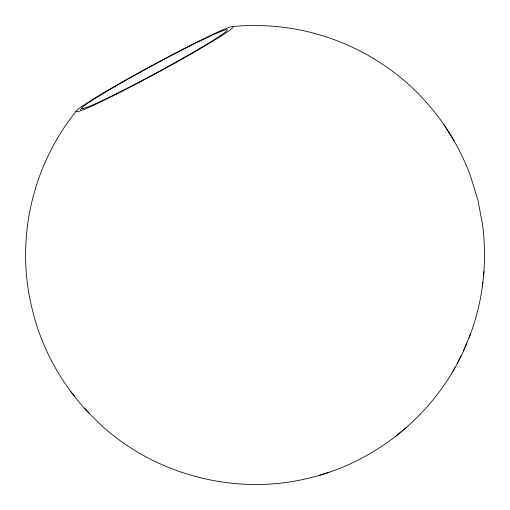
<?xml version="1.0" encoding="UTF-8"?>
<svg xmlns="http://www.w3.org/2000/svg" width="510" height="510" viewBox="0 0 510 510"><rect width="100%" height="100%" fill="white"/><g stroke="black" fill="none" stroke-linecap="round" stroke-linejoin="round"><path stroke-width="0.76" d="M469.053 337.747C483.046 302.073 487.477 262.86 482.581 224.884L477.921 200.086L470.545 176.128C457.929 141.869 437.185 110.67 410.263 85.986L408.931 84.717C387.683 65.548 362.852 50.503 336.096 40.366L333.929 39.595C301.697 27.667 266.838 23.301 232.649 26.545M483.563 275.419L483.971 271.613M482.473 285.957L482.874 282.189M466.937 342.981C440.015 409.294 380.058 460.753 310.571 477.704C230.201 498.295 139.53 471.195 84.896 408.446M470.647 333.75L463.494 350.842M461.269 355.604L457.26 363.394M452.854 371.427L454.926 367.665M76.079 111.307C58.242 133.588 44.625 159.165 36.114 186.411L35.515 188.349C23.887 226.555 22.363 267.763 31.607 306.644C40.583 346.577 60.843 383.412 88.874 413.145M80.491 109.943L81.9 108.152M395.83 436.241L406.75 427.233M319.764 475.173L328.708 472.343M70.756 391.603L74.543 396.079M454.078 140.703L443.764 124.364M118.632 92.578A82.614 4.118 -28.4 0 0 227.25 29.931A82.614 4.118 -28.4 0 0 117.791 84.921A82.614 4.118 -28.4 0 0 118.632 92.578M116.14 94.318A89.275 4.456 -28.4 0 0 233.14 26.781A89.275 4.456 -28.4 0 0 114.469 86.451A89.275 4.456 -28.4 0 0 116.14 94.318"/></g></svg>
